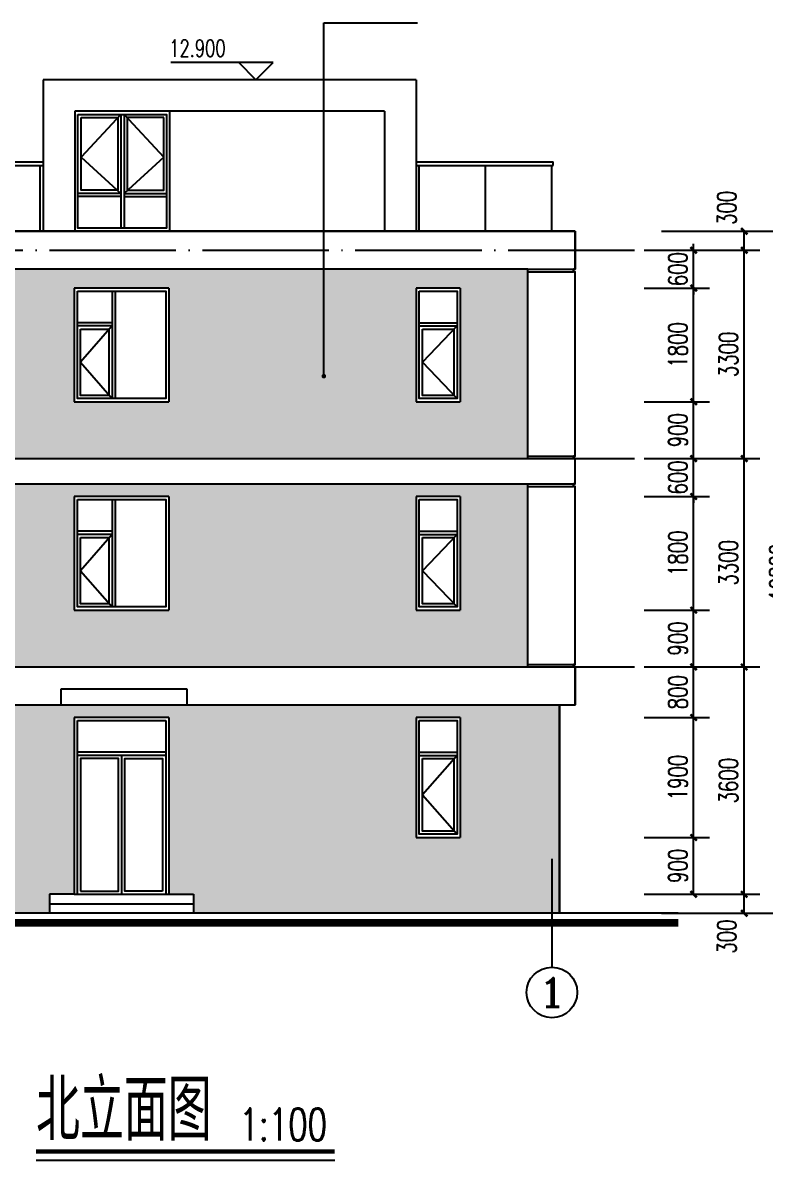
# Model space of a CAD drawing. Extents: x 79570 to 678837, y -1139230 to -612789.
# Drawn here: x 542368 to 554118, y -840984 to -822971 of the extents above; entities that cross this region are included whole.
import ezdxf
from ezdxf.enums import TextEntityAlignment as Align

# ---------------------------------------------------------------- set-up
doc = ezdxf.new("R2010")
doc.units = 0
doc.header["$LTSCALE"] = 1000
doc.header["$MEASUREMENT"] = 0
doc.linetypes.add('DOTE', pattern=[2.42, 2, -0.2, 0.02, -0.2])
for name, color, linetype in [('5', 5, 'Continuous'), ('A-注-尺寸标注......ANNO-DIMS', 90, 'Continuous'), ('A-注-尺寸标注.....ANNO-DIMS', 90, 'Continuous'), ('A-注-尺寸标注01...ANNO-DIMS-01', 95, 'Continuous'), ('A-立-填充(灰).....ELEV-PATT-SC45', 252, 'Continuous'), ('A-立-线.25........ELEV-L.25', 141, 'Continuous'), ('A-立-轮廓线.35....ELEV-OUTL.35', 31, 'Continuous'), ('A-立-门窗.........ELEV-DOWD', 146, 'Continuous'), ('A-通-轴线..........COMM-GRID', 27, 'DOTE'), ('AXIS_TEXT', 7, 'Continuous'), ('DIM_ELEV', 3, 'Continuous'), ('DIM_LEAD', 3, 'Continuous'), ('DIM_SYMB', 3, 'Continuous'), ('PUB_TEXT', 7, 'Continuous')]:
    doc.layers.add(name, color=color, linetype=linetype)
doc.styles.add('_TCH_AXIS', font='COMPLEX', dxfattribs={"bigfont": 'GBCBIG'})
doc.styles.add('_TCH_DIM', font='SIMPLEX', dxfattribs={"bigfont": 'GBCBIG'})
doc.styles.add('_TCH_DIM_T3', font='SIMPLEX', dxfattribs={"width": 0.705882, "bigfont": 'GBCBIG'})
doc.styles.add('COMPLEX', font='COMPLEX')
doc.dimstyles.new('_TCH_ARCH&&100', dxfattribs={"dimtxt": 297.5, "dimasz": 100, "dimexe": 250, "dimexo": 300, "dimgap": 100, "dimtad": 1, "dimdec": 0, "dimzin": 0, "dimdsep": 46, "dimtxsty": '_TCH_DIM_T3', "dimblk": 'ARCHTICK', "dimcen": 0.09, "dimclrt": 7, "dimazin": 2, "dimtfac": 1, "dimtdec": 0, "dimtix": 1, "dimtmove": 2, "dimatfit": 3, "dimfxl": 1, "dimtolj": 1, "dimtzin": 0, "dimarcsym": 0})

# ---------------------------------------------------------------- blocks, each defined once
blk = doc.blocks.new('_AXISO')
blk.add_circle((0, 0), 0.5)
at = {"layer": 'AXIS_TEXT', "style": 'COMPLEX', "width": 1.041667}
blk.add_attdef('A', text='', height=0.56, dxfattribs=at).set_placement((-0.25, -0.28), (0.25, -0.28), align=Align.FIT)
blk = doc.blocks.new('_ArchTick')
at = {"color": 0, "linetype": 'ByBlock', "const_width": 0.4}
blk.add_lwpolyline([(-0.5, -0.5), (0.5, 0.5)], dxfattribs=at)
blk = doc.blocks.new('*D3102')
at = {"layer": 'A-注-尺寸标注......ANNO-DIMS', "color": 0, "lineweight": -2, "transparency": 16777216}
for p, q in [((552478, -826273), (554035, -826273)), ((553785, -826573), (553785, -826273)), ((552478, -826573), (554035, -826573))]:
    blk.add_line(p, q, dxfattribs=at)
at = {"layer": 'Defpoints', "color": 0, "transparency": 16777216}
for p in [(552178, -826273), (553785, -826273), (552178, -826573)]:
    blk.add_point(p, dxfattribs=at)
at = {"layer": 'A-注-尺寸标注......ANNO-DIMS', "color": 0, "lineweight": -2, "transparency": 16777216, "xscale": 100, "yscale": 100, "zscale": 100}
for p, rotation in [((553785, -826273), 90), ((553785, -826573), 270)]:
    blk.add_blockref('_ArchTick', p, dxfattribs=dict(at, rotation=rotation))
at = {"layer": 'A-注-尺寸标注......ANNO-DIMS', "color": 7, "transparency": 16777216, "insert": (553510, -825903), "char_height": 297.5, "attachment_point": 5, "rotation": 90, "style": '_TCH_DIM_T3'}
blk.add_mtext('\\A1;300', dxfattribs=at)
blk = doc.blocks.new('*D3103')
at = {"layer": 'A-注-尺寸标注......ANNO-DIMS', "color": 0, "lineweight": -2, "transparency": 16777216}
for p, q in [((552478, -826573), (554035, -826573)), ((553785, -829873), (553785, -826573)), ((552478, -829873), (554035, -829873))]:
    blk.add_line(p, q, dxfattribs=at)
at = {"layer": 'Defpoints', "color": 0, "transparency": 16777216}
for p in [(552178, -826573), (553785, -826573), (552178, -829873)]:
    blk.add_point(p, dxfattribs=at)
at = {"layer": 'A-注-尺寸标注......ANNO-DIMS', "color": 0, "lineweight": -2, "transparency": 16777216, "xscale": 100, "yscale": 100, "zscale": 100}
for p, rotation in [((553785, -826573), 90), ((553785, -829873), 270)]:
    blk.add_blockref('_ArchTick', p, dxfattribs=dict(at, rotation=rotation))
at = {"layer": 'A-注-尺寸标注......ANNO-DIMS', "color": 7, "transparency": 16777216, "insert": (553536, -828223), "char_height": 297.5, "attachment_point": 5, "rotation": 90, "style": '_TCH_DIM_T3'}
blk.add_mtext('\\A1;3300', dxfattribs=at)
blk = doc.blocks.new('*D3104')
at = {"layer": 'A-注-尺寸标注......ANNO-DIMS', "color": 0, "lineweight": -2, "transparency": 16777216}
for p, q in [((552478, -829873), (554035, -829873)), ((553785, -833173), (553785, -829873)), ((552478, -833173), (554035, -833173))]:
    blk.add_line(p, q, dxfattribs=at)
at = {"layer": 'Defpoints', "color": 0, "transparency": 16777216}
for p in [(552178, -829873), (553785, -829873), (552178, -833173)]:
    blk.add_point(p, dxfattribs=at)
at = {"layer": 'A-注-尺寸标注......ANNO-DIMS', "color": 0, "lineweight": -2, "transparency": 16777216, "xscale": 100, "yscale": 100, "zscale": 100}
for p, rotation in [((553785, -829873), 90), ((553785, -833173), 270)]:
    blk.add_blockref('_ArchTick', p, dxfattribs=dict(at, rotation=rotation))
at = {"layer": 'A-注-尺寸标注......ANNO-DIMS', "color": 7, "transparency": 16777216, "insert": (553536, -831523), "char_height": 297.5, "attachment_point": 5, "rotation": 90, "style": '_TCH_DIM_T3'}
blk.add_mtext('\\A1;3300', dxfattribs=at)
blk = doc.blocks.new('*D3105')
at = {"layer": 'A-注-尺寸标注......ANNO-DIMS', "color": 0, "lineweight": -2, "transparency": 16777216}
for p, q in [((552478, -833173), (554035, -833173)), ((553785, -836773), (553785, -833173)), ((552478, -836773), (554035, -836773))]:
    blk.add_line(p, q, dxfattribs=at)
at = {"layer": 'Defpoints', "color": 0, "transparency": 16777216}
for p in [(552178, -833173), (553785, -833173), (552178, -836773)]:
    blk.add_point(p, dxfattribs=at)
at = {"layer": 'A-注-尺寸标注......ANNO-DIMS', "color": 0, "lineweight": -2, "transparency": 16777216, "xscale": 100, "yscale": 100, "zscale": 100}
for p, rotation in [((553785, -833173), 90), ((553785, -836773), 270)]:
    blk.add_blockref('_ArchTick', p, dxfattribs=dict(at, rotation=rotation))
at = {"layer": 'A-注-尺寸标注......ANNO-DIMS', "color": 7, "transparency": 16777216, "insert": (553536, -834973), "char_height": 297.5, "attachment_point": 5, "rotation": 90, "style": '_TCH_DIM_T3'}
blk.add_mtext('\\A1;3600', dxfattribs=at)
blk = doc.blocks.new('*D3106')
at = {"layer": 'A-注-尺寸标注......ANNO-DIMS', "color": 0, "lineweight": -2, "transparency": 16777216}
for p, q in [((552478, -836773), (554035, -836773)), ((553785, -837073), (553785, -836773)), ((552478, -837073), (554035, -837073))]:
    blk.add_line(p, q, dxfattribs=at)
at = {"layer": 'Defpoints', "color": 0, "transparency": 16777216}
for p in [(552178, -836773), (553785, -836773), (552178, -837073)]:
    blk.add_point(p, dxfattribs=at)
at = {"layer": 'A-注-尺寸标注......ANNO-DIMS', "color": 0, "lineweight": -2, "transparency": 16777216, "xscale": 100, "yscale": 100, "zscale": 100}
for p, rotation in [((553785, -836773), 90), ((553785, -837073), 270)]:
    blk.add_blockref('_ArchTick', p, dxfattribs=dict(at, rotation=rotation))
at = {"layer": 'A-注-尺寸标注......ANNO-DIMS', "color": 7, "transparency": 16777216, "insert": (553510, -837443), "char_height": 297.5, "attachment_point": 5, "rotation": 90, "style": '_TCH_DIM_T3'}
blk.add_mtext('\\A1;300', dxfattribs=at)
blk = doc.blocks.new('*D3107')
at = {"layer": 'A-注-尺寸标注......ANNO-DIMS', "color": 0, "lineweight": -2, "transparency": 16777216}
for p, q in [((552478, -826273), (554835, -826273)), ((554585, -837073), (554585, -826273)), ((552478, -837073), (554835, -837073))]:
    blk.add_line(p, q, dxfattribs=at)
at = {"layer": 'Defpoints', "color": 0, "transparency": 16777216}
for p in [(552178, -826273), (554585, -826273), (552178, -837073)]:
    blk.add_point(p, dxfattribs=at)
at = {"layer": 'A-注-尺寸标注......ANNO-DIMS', "color": 0, "lineweight": -2, "transparency": 16777216, "xscale": 100, "yscale": 100, "zscale": 100}
for p, rotation in [((554585, -826273), 90), ((554585, -837073), 270)]:
    blk.add_blockref('_ArchTick', p, dxfattribs=dict(at, rotation=rotation))
at = {"layer": 'A-注-尺寸标注......ANNO-DIMS', "color": 7, "transparency": 16777216, "insert": (554336, -831673), "char_height": 297.5, "attachment_point": 5, "rotation": 90, "style": '_TCH_DIM_T3'}
blk.add_mtext('\\A1;10800', dxfattribs=at)
blk = doc.blocks.new('*D3108')
at = {"layer": 'A-注-尺寸标注01...ANNO-DIMS-01', "color": 0, "lineweight": -2, "transparency": 16777216}
for p, q in [((552201, -835873), (553235, -835873)), ((552985, -836773), (552985, -835873)), ((552201, -836773), (553235, -836773))]:
    blk.add_line(p, q, dxfattribs=at)
at = {"layer": 'Defpoints', "color": 0, "transparency": 16777216}
for p in [(551901, -835873), (552985, -835873), (551901, -836773)]:
    blk.add_point(p, dxfattribs=at)
at = {"layer": 'A-注-尺寸标注01...ANNO-DIMS-01', "color": 0, "lineweight": -2, "transparency": 16777216, "xscale": 100, "yscale": 100, "zscale": 100}
for p, rotation in [((552985, -835873), 90), ((552985, -836773), 270)]:
    blk.add_blockref('_ArchTick', p, dxfattribs=dict(at, rotation=rotation))
at = {"layer": 'A-注-尺寸标注01...ANNO-DIMS-01', "color": 7, "transparency": 16777216, "insert": (552736, -836323), "char_height": 297.5, "attachment_point": 5, "rotation": 90, "style": '_TCH_DIM_T3'}
blk.add_mtext('\\A1;900', dxfattribs=at)
blk = doc.blocks.new('*D3109')
at = {"layer": 'A-注-尺寸标注01...ANNO-DIMS-01', "color": 0, "lineweight": -2, "transparency": 16777216}
for p, q in [((552201, -833973), (553235, -833973)), ((552985, -835873), (552985, -833973)), ((552201, -835873), (553235, -835873))]:
    blk.add_line(p, q, dxfattribs=at)
at = {"layer": 'Defpoints', "color": 0, "transparency": 16777216}
for p in [(551901, -833973), (552985, -833973), (551901, -835873)]:
    blk.add_point(p, dxfattribs=at)
at = {"layer": 'A-注-尺寸标注01...ANNO-DIMS-01', "color": 0, "lineweight": -2, "transparency": 16777216, "xscale": 100, "yscale": 100, "zscale": 100}
for p, rotation in [((552985, -833973), 90), ((552985, -835873), 270)]:
    blk.add_blockref('_ArchTick', p, dxfattribs=dict(at, rotation=rotation))
at = {"layer": 'A-注-尺寸标注01...ANNO-DIMS-01', "color": 7, "transparency": 16777216, "insert": (552736, -834923), "char_height": 297.5, "attachment_point": 5, "rotation": 90, "style": '_TCH_DIM_T3'}
blk.add_mtext('\\A1;1900', dxfattribs=at)
blk = doc.blocks.new('*D3110')
at = {"layer": 'A-注-尺寸标注01...ANNO-DIMS-01', "color": 0, "lineweight": -2, "transparency": 16777216}
for p, q in [((552201, -833173), (553235, -833173)), ((552985, -833973), (552985, -833173)), ((552201, -833973), (553235, -833973))]:
    blk.add_line(p, q, dxfattribs=at)
at = {"layer": 'Defpoints', "color": 0, "transparency": 16777216}
for p in [(551901, -833173), (552985, -833173), (551901, -833973)]:
    blk.add_point(p, dxfattribs=at)
at = {"layer": 'A-注-尺寸标注01...ANNO-DIMS-01', "color": 0, "lineweight": -2, "transparency": 16777216, "xscale": 100, "yscale": 100, "zscale": 100}
for p, rotation in [((552985, -833173), 90), ((552985, -833973), 270)]:
    blk.add_blockref('_ArchTick', p, dxfattribs=dict(at, rotation=rotation))
at = {"layer": 'A-注-尺寸标注01...ANNO-DIMS-01', "color": 7, "transparency": 16777216, "insert": (552736, -833573), "char_height": 297.5, "attachment_point": 5, "rotation": 90, "style": '_TCH_DIM_T3'}
blk.add_mtext('\\A1;800', dxfattribs=at)
blk = doc.blocks.new('*D3111')
at = {"layer": 'A-注-尺寸标注01...ANNO-DIMS-01', "color": 0, "lineweight": -2, "transparency": 16777216}
for p, q in [((552201, -832273), (553235, -832273)), ((552985, -833173), (552985, -832273)), ((552201, -833173), (553235, -833173))]:
    blk.add_line(p, q, dxfattribs=at)
at = {"layer": 'Defpoints', "color": 0, "transparency": 16777216}
for p in [(551901, -832273), (552985, -832273), (551901, -833173)]:
    blk.add_point(p, dxfattribs=at)
at = {"layer": 'A-注-尺寸标注01...ANNO-DIMS-01', "color": 0, "lineweight": -2, "transparency": 16777216, "xscale": 100, "yscale": 100, "zscale": 100}
for p, rotation in [((552985, -832273), 90), ((552985, -833173), 270)]:
    blk.add_blockref('_ArchTick', p, dxfattribs=dict(at, rotation=rotation))
at = {"layer": 'A-注-尺寸标注01...ANNO-DIMS-01', "color": 7, "transparency": 16777216, "insert": (552736, -832723), "char_height": 297.5, "attachment_point": 5, "rotation": 90, "style": '_TCH_DIM_T3'}
blk.add_mtext('\\A1;900', dxfattribs=at)
blk = doc.blocks.new('*D3112')
at = {"layer": 'A-注-尺寸标注01...ANNO-DIMS-01', "color": 0, "lineweight": -2, "transparency": 16777216}
for p, q in [((552201, -830473), (553235, -830473)), ((552985, -832273), (552985, -830473)), ((552201, -832273), (553235, -832273))]:
    blk.add_line(p, q, dxfattribs=at)
at = {"layer": 'Defpoints', "color": 0, "transparency": 16777216}
for p in [(551901, -830473), (552985, -830473), (551901, -832273)]:
    blk.add_point(p, dxfattribs=at)
at = {"layer": 'A-注-尺寸标注01...ANNO-DIMS-01', "color": 0, "lineweight": -2, "transparency": 16777216, "xscale": 100, "yscale": 100, "zscale": 100}
for p, rotation in [((552985, -830473), 90), ((552985, -832273), 270)]:
    blk.add_blockref('_ArchTick', p, dxfattribs=dict(at, rotation=rotation))
at = {"layer": 'A-注-尺寸标注01...ANNO-DIMS-01', "color": 7, "transparency": 16777216, "insert": (552736, -831373), "char_height": 297.5, "attachment_point": 5, "rotation": 90, "style": '_TCH_DIM_T3'}
blk.add_mtext('\\A1;1800', dxfattribs=at)
blk = doc.blocks.new('*D3113')
at = {"layer": 'A-注-尺寸标注01...ANNO-DIMS-01', "color": 0, "lineweight": -2, "transparency": 16777216}
for p, q in [((552985, -829873), (552985, -829773)), ((552201, -829873), (553235, -829873)), ((552985, -830473), (552985, -829873)), ((552201, -830473), (553235, -830473)), ((552985, -830473), (552985, -830573))]:
    blk.add_line(p, q, dxfattribs=at)
at = {"layer": 'Defpoints', "color": 0, "transparency": 16777216}
for p in [(551901, -829873), (552985, -829873), (551901, -830473)]:
    blk.add_point(p, dxfattribs=at)
at = {"layer": 'A-注-尺寸标注01...ANNO-DIMS-01', "color": 0, "lineweight": -2, "transparency": 16777216, "xscale": 100, "yscale": 100, "zscale": 100}
for p, rotation in [((552985, -829873), 270), ((552985, -830473), 90)]:
    blk.add_blockref('_ArchTick', p, dxfattribs=dict(at, rotation=rotation))
at = {"layer": 'A-注-尺寸标注01...ANNO-DIMS-01', "color": 7, "transparency": 16777216, "insert": (552736, -830173), "char_height": 297.5, "attachment_point": 5, "rotation": 90, "style": '_TCH_DIM_T3'}
blk.add_mtext('\\A1;600', dxfattribs=at)
blk = doc.blocks.new('*D3114')
at = {"layer": 'A-注-尺寸标注01...ANNO-DIMS-01', "color": 0, "lineweight": -2, "transparency": 16777216}
for p, q in [((552201, -828973), (553235, -828973)), ((552985, -829873), (552985, -828973)), ((552201, -829873), (553235, -829873))]:
    blk.add_line(p, q, dxfattribs=at)
at = {"layer": 'Defpoints', "color": 0, "transparency": 16777216}
for p in [(551901, -828973), (552985, -828973), (551901, -829873)]:
    blk.add_point(p, dxfattribs=at)
at = {"layer": 'A-注-尺寸标注01...ANNO-DIMS-01', "color": 0, "lineweight": -2, "transparency": 16777216, "xscale": 100, "yscale": 100, "zscale": 100}
for p, rotation in [((552985, -828973), 90), ((552985, -829873), 270)]:
    blk.add_blockref('_ArchTick', p, dxfattribs=dict(at, rotation=rotation))
at = {"layer": 'A-注-尺寸标注01...ANNO-DIMS-01', "color": 7, "transparency": 16777216, "insert": (552736, -829423), "char_height": 297.5, "attachment_point": 5, "rotation": 90, "style": '_TCH_DIM_T3'}
blk.add_mtext('\\A1;900', dxfattribs=at)
blk = doc.blocks.new('*D3115')
at = {"layer": 'A-注-尺寸标注01...ANNO-DIMS-01', "color": 0, "lineweight": -2, "transparency": 16777216}
for p, q in [((552201, -827173), (553235, -827173)), ((552985, -828973), (552985, -827173)), ((552201, -828973), (553235, -828973))]:
    blk.add_line(p, q, dxfattribs=at)
at = {"layer": 'Defpoints', "color": 0, "transparency": 16777216}
for p in [(551901, -827173), (552985, -827173), (551901, -828973)]:
    blk.add_point(p, dxfattribs=at)
at = {"layer": 'A-注-尺寸标注01...ANNO-DIMS-01', "color": 0, "lineweight": -2, "transparency": 16777216, "xscale": 100, "yscale": 100, "zscale": 100}
for p, rotation in [((552985, -827173), 90), ((552985, -828973), 270)]:
    blk.add_blockref('_ArchTick', p, dxfattribs=dict(at, rotation=rotation))
at = {"layer": 'A-注-尺寸标注01...ANNO-DIMS-01', "color": 7, "transparency": 16777216, "insert": (552736, -828073), "char_height": 297.5, "attachment_point": 5, "rotation": 90, "style": '_TCH_DIM_T3'}
blk.add_mtext('\\A1;1800', dxfattribs=at)
blk = doc.blocks.new('*D3116')
at = {"layer": 'A-注-尺寸标注01...ANNO-DIMS-01', "color": 0, "lineweight": -2, "transparency": 16777216}
for p, q in [((552201, -826573), (553235, -826573)), ((552985, -826573), (552985, -826473)), ((552985, -827173), (552985, -826573)), ((552201, -827173), (553235, -827173)), ((552985, -827173), (552985, -827273))]:
    blk.add_line(p, q, dxfattribs=at)
at = {"layer": 'Defpoints', "color": 0, "transparency": 16777216}
for p in [(551901, -826573), (552985, -826573), (551901, -827173)]:
    blk.add_point(p, dxfattribs=at)
at = {"layer": 'A-注-尺寸标注01...ANNO-DIMS-01', "color": 0, "lineweight": -2, "transparency": 16777216, "xscale": 100, "yscale": 100, "zscale": 100}
for p, rotation in [((552985, -826573), 270), ((552985, -827173), 90)]:
    blk.add_blockref('_ArchTick', p, dxfattribs=dict(at, rotation=rotation))
at = {"layer": 'A-注-尺寸标注01...ANNO-DIMS-01', "color": 7, "transparency": 16777216, "insert": (552736, -826873), "char_height": 297.5, "attachment_point": 5, "rotation": 90, "style": '_TCH_DIM_T3'}
blk.add_mtext('\\A1;600', dxfattribs=at)

msp = doc.modelspace()

# ---------------------------------------------------------------- hatches: boundary and pattern name
at = {"layer": 'A-立-填充(灰).....ELEV-PATT-SC45'}
h = msp.add_hatch(color=251, dxfattribs=at)
h.dxf.hatch_style = 1
edge = h.paths.add_edge_path()
edge.add_line((550362.2, -826873.1), (547132.9, -826873.1))
edge.add_line((547132.9, -826873.1), (547132.9, -828549.4))
edge.add_arc((547132.9, -828567.4), 18, -90, 90, ccw=False)
edge.add_arc((547132.9, -828567.4), 18, 90, 270, ccw=False)
edge.add_line((547132.9, -828549.4), (547132.9, -826873.1))
edge.add_line((547132.9, -826873.1), (540692.2, -826873.1))
edge.add_line((540692.2, -826873.1), (540692.2, -827173.1))
edge.add_line((540692.2, -827173.1), (542192.2, -827173.1))
edge.add_line((542192.2, -827173.1), (542192.2, -828973.1))
edge.add_line((542192.2, -828973.1), (540692.2, -828973.1))
edge.add_line((540692.2, -828973.1), (540692.2, -829873.1))
edge.add_line((540692.2, -829873.1), (550362.2, -829873.1))
edge.add_line((550362.2, -829873.1), (550362.2, -826873.1))
h.paths.add_polyline_path([(544682.2, -828973.1), (543182.2, -828973.1), (543182.2, -827173.1), (544682.2, -827173.1)], flags=16)
h.paths.add_polyline_path([(544632.2, -828923.1), (543232.2, -828923.1), (543232.2, -827223.1), (544632.2, -827223.1)], flags=0)
h.paths.add_polyline_path([(548592.2, -828973.1), (548592.2, -827173.1), (549292.2, -827173.1), (549292.2, -828973.1)], flags=16)
h.paths.add_polyline_path([(548642.2, -828923.1), (548642.2, -827223.1), (549242.2, -827223.1), (549242.2, -828923.1)], flags=0)
h.paths.add_polyline_path([(543782.2, -828923.1), (543738.7, -828873.1), (543282.2, -828873.1), (543282.2, -827823.1), (543738.7, -827823.1), (543782.2, -827773.1)], flags=0)
h.paths.add_polyline_path([(548692.2, -828873.1), (548692.2, -827823.1), (549194.4, -827823.1), (549192.2, -827825.3), (549192.2, -828870.8), (549194.4, -828873.1)], flags=0)
h.paths.add_polyline_path([(550362.2, -830273.1), (540692.2, -830273.1), (540692.2, -830473.1), (542192.2, -830473.1), (542192.2, -832273.1), (540692.2, -832273.1), (540692.2, -833173.1), (550362.2, -833173.1)])
h.paths.add_polyline_path([(544682.2, -832273.1), (543182.2, -832273.1), (543182.2, -830473.1), (544682.2, -830473.1)], flags=16)
h.paths.add_polyline_path([(544632.2, -832223.1), (543232.2, -832223.1), (543232.2, -830523.1), (544632.2, -830523.1)], flags=0)
h.paths.add_polyline_path([(543782.2, -832223.1), (543738.7, -832173.1), (543282.2, -832173.1), (543282.2, -831123.1), (543738.7, -831123.1), (543782.2, -831073.1)], flags=0)
h.paths.add_polyline_path([(548592.2, -832273.1), (548592.2, -830473.1), (549292.2, -830473.1), (549292.2, -832273.1)], flags=16)
h.paths.add_polyline_path([(548642.2, -832223.1), (548642.2, -830523.1), (549242.2, -830523.1), (549242.2, -832223.1)], flags=0)
h.paths.add_polyline_path([(548692.2, -832173.1), (548692.2, -831123.1), (549194.4, -831123.1), (549192.2, -831125.3), (549192.2, -832170.8), (549194.4, -832173.1)], flags=0)
h = msp.add_hatch(color=251, dxfattribs=at)
h.dxf.hatch_style = 1
h.paths.add_polyline_path([(550862.2, -833773.1), (539222.2, -833773.1), (539222.2, -837073.1), (542791.5, -837073.1), (542791.5, -836773.1), (543182.2, -836773.1), (543182.2, -834023.1), (543182.2, -833973.1), (544682.2, -833973.1), (544682.2, -836773.1), (545071.5, -836773.1), (545071.5, -837073.1), (550862.2, -837073.1)])
h.paths.add_polyline_path([(548592.2, -833973.1), (549292.2, -833973.1), (549292.2, -835873.1), (548592.2, -835873.1)], flags=16)
h.paths.add_polyline_path([(548642.2, -834023.1), (549242.2, -834023.1), (549242.2, -835823.1), (548642.2, -835823.1)], flags=0)
h.paths.add_polyline_path([(548692.2, -834623.1), (549198.2, -834623.1), (549192.2, -834629.9), (549192.2, -835766.2), (549198.2, -835773.1), (548692.2, -835773.1)], flags=0)
h.paths.add_polyline_path([(542212.2, -835873.1), (540692.2, -835873.1), (540692.2, -833973.1), (542212.2, -833973.1)], flags=16)
h.paths.add_polyline_path([(542212.2, -835823.1), (540812.2, -835823.1), (540812.2, -834023.1), (542212.2, -834023.1)], flags=0)
h.paths.add_polyline_path([(541362.2, -835823.1), (541312.2, -835760.6), (541312.2, -835773.1), (540862.2, -835773.1), (540862.2, -834623.1), (541312.2, -834623.1), (541312.2, -834635.6), (541362.2, -834573.1)], flags=0)
h.paths.add_polyline_path([(542192.2, -835872.3), (542210.6, -835872.3), (542210.6, -833973.1), (542192.2, -833973.1)], flags=16)

# ---------------------------------------------------------------- linework, layer by layer
at = {"layer": '5'}
for p, q in [((550362.2, -826873.1), (551082.2, -826873.1)), ((550362.2, -826913.1), (551082.2, -826913.1)), ((550362.2, -829833.1), (551082.2, -829833.1)), ((550362.2, -829873.1), (551082.2, -829873.1)), ((550362.2, -830273.1), (551082.2, -830273.1)), ((550362.2, -830313.1), (551082.2, -830313.1)), ((550362.2, -833133.1), (551082.2, -833133.1)), ((550362.2, -833173.1), (551082.2, -833173.1))]:
    msp.add_line(p, q, dxfattribs=at)
at = {"layer": 'A-注-尺寸标注.....ANNO-DIMS'}
msp.add_line((550742.2, -836212.1), (550742.2, -837926.7), dxfattribs=at)
at = {"layer": 'A-立-线.25........ELEV-L.25'}
for p, q in [((542692.2, -823873.1), (542692.2, -826273.1)), ((548592.2, -823873.1), (542692.2, -823873.1)), ((548592.2, -823873.1), (548592.2, -826273.1)), ((543192.2, -824373.1), (543192.2, -826273.1)), ((548092.2, -824373.1), (543192.2, -824373.1)), ((544692.2, -824373.1), (544692.2, -826273.1)), ((548092.2, -824373.1), (548092.2, -826273.1)), ((543192.2, -824473.1), (543192.2, -826273.1)), ((551112.2, -826273.1), (538972.2, -826273.1)), ((551112.2, -826273.1), (551112.2, -826873.1)), ((550362.2, -826873.1), (540692.2, -826873.1)), ((550362.2, -829873.1), (550362.2, -826873.1)), ((551082.2, -826913.1), (551082.2, -826873.1)), ((551112.2, -826873.1), (551082.2, -826873.1)), ((551112.2, -826913.1), (551082.2, -826913.1)), ((551112.2, -829833.1), (551112.2, -826913.1)), ((544682.2, -827173.1), (543182.2, -827173.1)), ((543182.2, -827173.1), (543182.2, -828973.1)), ((544682.2, -827173.1), (544682.2, -828973.1)), ((549292.2, -827173.1), (548592.2, -827173.1)), ((548592.2, -827173.1), (548592.2, -828973.1)), ((549292.2, -827173.1), (549292.2, -828973.1)), ((543182.2, -828973.1), (544682.2, -828973.1)), ((548592.2, -828973.1), (549292.2, -828973.1)), ((551082.2, -829873.1), (551082.2, -829833.1)), ((551112.2, -829833.1), (551082.2, -829833.1)), ((540692.2, -829873.1), (550362.2, -829873.1)), ((551112.2, -829873.1), (551082.2, -829873.1)), ((551112.2, -830273.1), (551112.2, -829873.1)), ((540692.2, -830273.1), (550362.2, -830273.1)), ((550362.2, -833173.1), (550362.2, -830273.1)), ((551082.2, -830313.1), (551082.2, -830273.1)), ((551112.2, -830273.1), (551082.2, -830273.1)), ((551112.2, -830313.1), (551082.2, -830313.1)), ((551112.2, -833133.1), (551112.2, -830313.1)), ((544682.2, -830473.1), (543182.2, -830473.1)), ((543182.2, -830473.1), (543182.2, -832273.1)), ((544682.2, -830473.1), (544682.2, -832273.1)), ((549292.2, -830473.1), (548592.2, -830473.1)), ((548592.2, -830473.1), (548592.2, -832273.1)), ((549292.2, -830473.1), (549292.2, -832273.1)), ((543182.2, -832273.1), (544682.2, -832273.1)), ((548592.2, -832273.1), (549292.2, -832273.1)), ((540692.2, -833173.1), (550362.2, -833173.1)), ((551082.2, -833173.1), (551082.2, -833133.1)), ((551112.2, -833133.1), (551082.2, -833133.1)), ((551112.2, -833173.1), (551082.2, -833173.1)), ((551112.2, -833173.1), (551112.2, -833773.1)), ((544970.9, -833523.1), (542970.9, -833523.1)), ((542970.9, -833523.1), (542970.9, -833773.1)), ((544970.9, -833773.1), (544970.9, -833523.1)), ((538972.2, -833773.1), (551112.2, -833773.1)), ((542970.9, -833773.1), (544970.9, -833773.1)), ((550862.2, -833773.1), (550862.2, -837073.1)), ((543182.2, -833973.1), (543182.2, -836773.1)), ((544682.2, -833973.1), (543182.2, -833973.1)), ((544682.2, -833973.1), (544682.2, -836773.1)), ((549292.2, -833973.1), (548592.2, -833973.1)), ((548592.2, -833973.1), (548592.2, -835873.1)), ((549292.2, -833973.1), (549292.2, -835873.1)), ((543182.2, -834023.1), (543182.2, -836773.1)), ((548592.2, -835873.1), (549292.2, -835873.1)), ((543182.2, -836773.1), (542791.5, -836773.1)), ((542791.5, -836773.1), (542791.5, -837073.1)), ((543182.2, -836773.1), (544682.2, -836773.1)), ((544682.2, -836773.1), (545071.5, -836773.1)), ((545071.5, -836773.1), (545071.5, -837073.1)), ((542791.5, -836923.1), (545071.5, -836923.1)), ((552742.2, -837073.1), (537342.2, -837073.1))]:
    msp.add_line(p, q, dxfattribs=at)
at = {"layer": 'A-立-线.25........ELEV-L.25', "const_width": 120}
msp.add_lwpolyline([(537342.2, -837223.1), (552742.2, -837223.1)], dxfattribs=at)
at = {"layer": 'A-立-轮廓线.35....ELEV-OUTL.35'}
msp.add_line((538972.2, -826273.1), (551112.2, -826273.1), dxfattribs=at)
msp.add_lwpolyline([(550862.2, -837073.1), (550862.2, -833773.1), (551112.2, -833773.1), (551112.2, -833173.1), (551082.2, -833173.1), (551082.2, -833133.1), (551112.2, -833133.1), (551112.2, -830313.1), (551082.2, -830313.1), (551082.2, -830273.1), (551112.2, -830273.1), (551112.2, -829873.1), (551082.2, -829873.1), (551082.2, -829833.1), (551112.2, -829833.1), (551112.2, -826913.1), (551082.2, -826913.1), (551082.2, -826873.1), (551112.2, -826873.1), (551112.2, -826273.1)], dxfattribs=at)
at = {"layer": 'A-立-门窗.........ELEV-DOWD'}
for p, q in [((543921.2, -824423.1), (543921.2, -826223.1)), ((543971.2, -824423.1), (543971.2, -826223.1)), ((539322.2, -825173.1), (542692.2, -825173.1)), ((548592.2, -825173.1), (550762.2, -825173.1)), ((550762.2, -825233.1), (550762.2, -825173.1)), ((539322.2, -825233.1), (542692.2, -825233.1)), ((542642.2, -826273.1), (542642.2, -825233.1)), ((548592.2, -825233.1), (550762.2, -825233.1)), ((548642.2, -826273.1), (548642.2, -825233.1)), ((549692.2, -826273.1), (549692.2, -825233.1)), ((550742.2, -826273.1), (550742.2, -825233.1)), ((543921.2, -825673.1), (543242.2, -825673.1)), ((543971.2, -825673.1), (544642.2, -825673.1)), ((543921.2, -825723.1), (543242.2, -825723.1)), ((543971.2, -825723.1), (544642.2, -825723.1)), ((543782.2, -827223.1), (543782.2, -828923.1)), ((543832.2, -827223.1), (543832.2, -828923.1)), ((543782.2, -827723.1), (543232.2, -827723.1)), ((543782.2, -827773.1), (543232.2, -827773.1)), ((548642.2, -827723.1), (549242.2, -827723.1)), ((548642.2, -827773.1), (549242.2, -827773.1)), ((543782.2, -830523.1), (543782.2, -832223.1)), ((543832.2, -830523.1), (543832.2, -832223.1)), ((543782.2, -831023.1), (543232.2, -831023.1)), ((543782.2, -831073.1), (543232.2, -831073.1)), ((548642.2, -831023.1), (549242.2, -831023.1)), ((548642.2, -831073.1), (549242.2, -831073.1)), ((543232.2, -834023.1), (544632.2, -834023.1)), ((543232.2, -836773.1), (543232.2, -834023.1)), ((544632.2, -834023.1), (544632.2, -836773.1)), ((544632.2, -834023.1), (544632.2, -836773.1)), ((544632.2, -834523.1), (543232.2, -834523.1)), ((548642.2, -834523.1), (549242.2, -834523.1)), ((544632.2, -834573.1), (543232.2, -834573.1)), ((543932.2, -834573.1), (543932.2, -836773.1)), ((548642.2, -834573.1), (549242.2, -834573.1))]:
    msp.add_line(p, q, dxfattribs=at)
for points in [[(543242.2, -824423.1), (544642.2, -824423.1), (544642.2, -826223.1), (543242.2, -826223.1)], [(543292.2, -824473.1), (543871.2, -824473.1), (543871.2, -825623.1), (543292.2, -825623.1)], [(544600.2, -824473.1), (544021.2, -824473.1), (544021.2, -825623.1), (544600.2, -825623.1)], [(543232.2, -827223.1), (544632.2, -827223.1), (544632.2, -828923.1), (543232.2, -828923.1)], [(548642.2, -827223.1), (549242.2, -827223.1), (549242.2, -828923.1), (548642.2, -828923.1)], [(543282.2, -827823.1), (543732.2, -827823.1), (543732.2, -828873.1), (543282.2, -828873.1)], [(548692.2, -827823.1), (549192.2, -827823.1), (549192.2, -828873.1), (548692.2, -828873.1)], [(543232.2, -830523.1), (544632.2, -830523.1), (544632.2, -832223.1), (543232.2, -832223.1)], [(548642.2, -830523.1), (549242.2, -830523.1), (549242.2, -832223.1), (548642.2, -832223.1)], [(543282.2, -831123.1), (543732.2, -831123.1), (543732.2, -832173.1), (543282.2, -832173.1)], [(548692.2, -831123.1), (549192.2, -831123.1), (549192.2, -832173.1), (548692.2, -832173.1)], [(548642.2, -834023.1), (549242.2, -834023.1), (549242.2, -835823.1), (548642.2, -835823.1)], [(543282.2, -836723.1), (543882.2, -836723.1), (543882.2, -834623.1), (543282.2, -834623.1)], [(544582.2, -836723.1), (543982.2, -836723.1), (543982.2, -834623.1), (544582.2, -834623.1)], [(548692.2, -834623.1), (549192.2, -834623.1), (549192.2, -835773.1), (548692.2, -835773.1)]]:
    msp.add_lwpolyline(points, close=True, dxfattribs=at)
for points in [[(543921.2, -824423.1), (543292.2, -825098.1), (543921.2, -825673.1)], [(543971.2, -824423.1), (544600.2, -825098.1), (543971.2, -825673.1)], [(543782.2, -827773.1), (543282.2, -828348.1), (543782.2, -828923.1)], [(549242.2, -827773.1), (548692.2, -828348.1), (549242.2, -828923.1)], [(543782.2, -831073.1), (543282.2, -831648.1), (543782.2, -832223.1)], [(549242.2, -831073.1), (548692.2, -831648.1), (549242.2, -832223.1)], [(549242.2, -834573.1), (548692.2, -835198.1), (549242.2, -835823.1)]]:
    msp.add_lwpolyline(points, dxfattribs=at)
at = {"layer": 'A-通-轴线..........COMM-GRID'}
for p, q in [((537950.8, -826573.1), (552720.5, -826573.1)), ((537950.8, -829873.1), (552720.5, -829873.1)), ((537950.8, -833173.1), (552720.5, -833173.1))]:
    msp.add_line(p, q, dxfattribs=at)
at = {"layer": 'DIM_ELEV'}
for p, q in [((546328.9, -823603.1), (544713.4, -823603.1)), ((546058.9, -823873.1), (545788.9, -823603.1)), ((546058.9, -823873.1), (546328.9, -823603.1)), ((546688.9, -823873.1), (545788.9, -823873.1))]:
    msp.add_line(p, q, dxfattribs=at)
at = {"layer": 'DIM_LEAD', "color": 6}
for p, q in [((547132.9, -828567.4), (547132.9, -822971.3)), ((547132.9, -822971.3), (548617.5, -822971.3))]:
    msp.add_line(p, q, dxfattribs=at)
at = {"layer": 'DIM_LEAD', "color": 6, "const_width": 36}
msp.add_lwpolyline([(547132.9, -828585.4, 1), (547132.9, -828549.4, 1)], format="xyb", close=True, dxfattribs=at)
at = {"layer": 'DIM_SYMB', "const_width": 70}
msp.add_lwpolyline([(542579.3, -840844.3), (547304.8, -840844.3)], dxfattribs=at)
at = {"layer": 'DIM_SYMB'}
msp.add_lwpolyline([(542579.3, -840984.3), (547304.8, -840984.3)], dxfattribs=at)

# ---------------------------------------------------------------- block references
at = {"layer": 'A-注-尺寸标注.....ANNO-DIMS'}
ref = msp.add_blockref('_AXISO', (550742.2, -838326.7), dxfattribs=dict(at, xscale=800, yscale=800, zscale=800))
ref.add_attrib('A', '1', dxfattribs={"layer": 'AXIS_TEXT', "height": 452.5, "style": '_TCH_AXIS', "width": 2.333333}).set_placement((550515.9, -838553), (550968.5, -838553), align=Align.FIT)

# ---------------------------------------------------------------- texts
at = {"layer": 'PUB_TEXT', "style": '_TCH_DIM', "width": 0.705882}
for s, height, p in [('12.900', 267.75, (544686.4, -823508.6)), ('1:100', 510, (545796.3, -840672.4))]:
    msp.add_text(s, height=height, dxfattribs=at).set_placement(p)
at = {"layer": 'PUB_TEXT', "style": '_TCH_DIM'}
msp.add_text('北立面图', height=964.54, dxfattribs=at).set_placement((542579.3, -840672.4))

# ---------------------------------------------------------------- dimensions: what is measured, and where the dimension line sits
at = {"layer": 'A-注-尺寸标注......ANNO-DIMS'}
for base, p1, p2, picture, middle in [((553785, -826273.1), (552178.4, -826573.1), (552178.4, -826273.1), '*D3102', (553510, -825903.1)), ((553785, -836773.1), (552178.4, -837073.1), (552178.4, -836773.1), '*D3106', (553510, -837443.1))]:
    dim = msp.add_linear_dim(base=base, p1=p1, p2=p2, angle=90, dimstyle='_TCH_ARCH&&100', dxfattribs=at)
    dim.commit()
    dim.dimension.update_dxf_attribs({"geometry": picture, "text_midpoint": middle, "dimtype": 161})
for p1, p2, distance, picture, middle in [((552178.4, -837073.1), (552178.4, -826273.1), -2406.6, '*D3107', (554336.3, -831673.1)), ((552178.4, -829873.1), (552178.4, -826573.1), -1606.6, '*D3103', (553536.3, -828223.1)), ((552178.4, -833173.1), (552178.4, -829873.1), -1606.6, '*D3104', (553536.3, -831523.1)), ((552178.4, -836773.1), (552178.4, -833173.1), -1606.6, '*D3105', (553536.3, -834973.1))]:
    dim = msp.add_aligned_dim(p1=p1, p2=p2, distance=distance, dimstyle='_TCH_ARCH&&100', dxfattribs=at)
    dim.commit()
    dim.dimension.update_dxf_attribs({"geometry": picture, "text_midpoint": middle})
at = {"layer": 'A-注-尺寸标注01...ANNO-DIMS-01'}
for p1, p2, picture, middle in [((551900.7, -827173.1), (551900.7, -826573.1), '*D3116', (552736.3, -826873.1)), ((551900.7, -828973.1), (551900.7, -827173.1), '*D3115', (552736.3, -828073.1)), ((551900.7, -829873.1), (551900.7, -828973.1), '*D3114', (552736.3, -829423.1)), ((551900.7, -830473.1), (551900.7, -829873.1), '*D3113', (552736.3, -830173.1)), ((551900.7, -832273.1), (551900.7, -830473.1), '*D3112', (552736.3, -831373.1)), ((551900.7, -833173.1), (551900.7, -832273.1), '*D3111', (552736.3, -832723.1)), ((551900.7, -833973.1), (551900.7, -833173.1), '*D3110', (552736.3, -833573.1)), ((551900.7, -835873.1), (551900.7, -833973.1), '*D3109', (552736.3, -834923.1)), ((551900.7, -836773.1), (551900.7, -835873.1), '*D3108', (552736.3, -836323.1))]:
    dim = msp.add_aligned_dim(p1=p1, p2=p2, distance=-1084.3, dimstyle='_TCH_ARCH&&100', dxfattribs=at)
    dim.commit()
    dim.dimension.update_dxf_attribs({"geometry": picture, "text_midpoint": middle})

doc.saveas('drawing.dxf')
